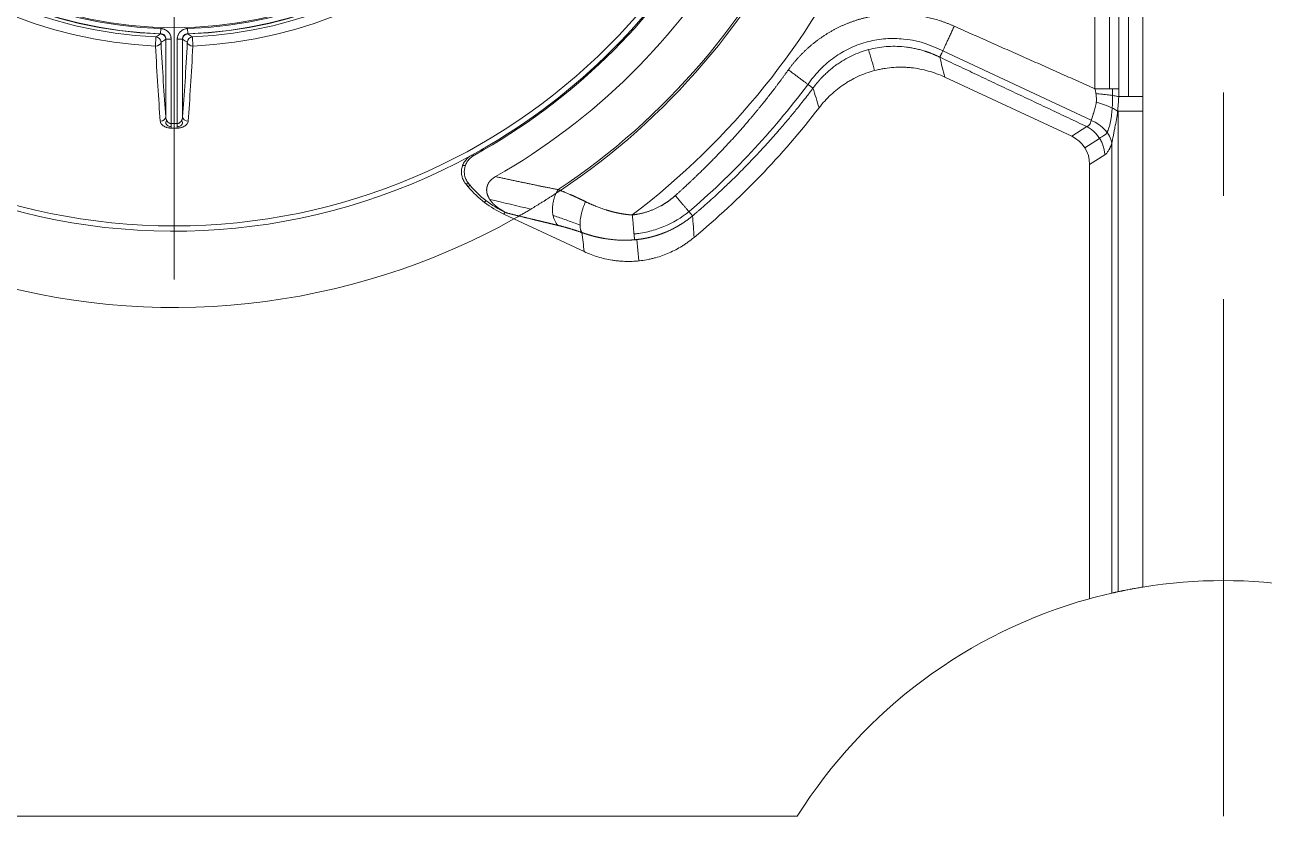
# Model space of a CAD drawing. Header units: millimetres. Extents: x 2234 to 3061, y 2092 to 2676.
# Drawn here: x 2524.7 to 2640.5, y 2203 to 2276.9 of the extents above; entities that cross this region are included whole.
import ezdxf

# ---------------------------------------------------------------- set-up
doc = ezdxf.new("R2010")
doc.units = ezdxf.units.MM
doc.linetypes.add('CENTER', pattern=[50.8, 31.75, -6.35, 6.35, -6.35])
for name, color, linetype, true_color in [('1', 7, 'Continuous', 0xffffff), ('20', 7, 'Continuous', 0xffffff), ('21', 7, 'Continuous', 0xffffff)]:
    doc.layers.add(name, color=color, linetype=linetype, true_color=true_color)

msp = doc.modelspace()

# ---------------------------------------------------------------- linework, layer by layer
at = {"layer": '1', "color": 1, "linetype": 'CENTER', "lineweight": 18, "ltscale": 1.52}
msp.add_line((2636.695, 2203.007), (2636.695, 2583.007), dxfattribs=at)
at = {"layer": '1', "color": 1, "linetype": 'CENTER', "lineweight": 18}
msp.add_line((2538.695, 2253.124), (2538.695, 2377.891), dxfattribs=at)
at = {"layer": '20', "color": 7, "linetype": 'Continuous', "lineweight": 18}
for p, q in [((2626.037, 2282.147), (2626.037, 2270.931)), ((2624.695, 2270.931), (2624.695, 2279.036)), ((2626.931, 2279.036), (2626.931, 2270.931)), ((2627.826, 2279.036), (2627.826, 2270.2)), ((2629.167, 2279.036), (2629.167, 2270.2)), ((2624.353, 2267.999), (2610.012, 2274.686)), ((2610.661, 2272.019), (2622.522, 2266.488)), ((2626.811, 2268.841), (2629.177, 2268.841)), ((2626.875, 2268.841), (2626.875, 2223.97)), ((2629.177, 2268.841), (2629.177, 2224.402)), ((2622.522, 2266.488), (2623.937, 2267.389)), ((2623.744, 2265.42), (2625.123, 2266.299)), ((2626.279, 2223.838), (2626.279, 2265.864)), ((2625.61, 2264.763), (2624.195, 2263.861)), ((2624.195, 2223.314), (2624.195, 2263.861)), ((2570.43, 2258.781), (2576.998, 2255.718)), ((2582.087, 2254.855), (2581.899, 2256.847)), ((2596.896, 2203.007), (2466.695, 2203.007))]:
    msp.add_line(p, q, dxfattribs=at)
for centre, radius, start, end in [((2538.695, 2315.507), 65, 303.70412, 6.26987), ((2538.695, 2315.507), 70.765, 307.2047, 2.75265), ((2538.695, 2315.507), 65, 206.70874, 299.22418), ((2538.695, 2315.507), 73.856, 310.90424, 323.59426), ((2538.695, 2315.507), 76, 309.71003, 322.41832), ((2636.695, 2178.007), 47, 80.79492, 99.20508), ((2636.695, 2178.007), 47, 105.42385, 147.86507)]:
    msp.add_arc(centre, radius, start, end, dxfattribs=at)
for centre, major_axis, ratio, start_param, end_param in [((2624.445, 2268.841), (-2.91, 0.729), 0.2975873, 3.8413377, 4.6594591), ((2623.381, 2265.864), (-2.836, 0.978), 0.7724023, 3.561311, 4.6370757), ((2621.089, 2263.729), (-2.655, -1.691), 0.9530571, 2.5959219, 3.6872634), ((2538.695, 2315.508), (-31.966, 56.598), 0.999992, 3.1375228, 3.1458895), ((2636.695, 2178.007), (47, 0), 1, 1.7942754, 1.8399933)]:
    msp.add_ellipse(centre, major_axis=major_axis, ratio=ratio, start_param=start_param, end_param=end_param, dxfattribs=at)
for points, degree, knots in [([(2596.061, 2272.695), (2596.662, 2273.532), (2597.402, 2274.269), (2598.181, 2275.045), (2599.076, 2275.671), (2599.977, 2276.302), (2600.971, 2276.764), (2601.97, 2277.228), (2603.034, 2277.508), (2604.1, 2277.789), (2606.302, 2277.968), (2607.407, 2277.865), (2609.53, 2277.666), (2611.552, 2276.768)], 2, [0, 0, 0, 0.125, 0.125, 0.25, 0.25, 0.375, 0.375, 0.5, 0.5, 0.625, 0.75, 0.75, 1, 1, 1]), ([(2598.137, 2271.673), (2598.469, 2272.123), (2598.832, 2272.538), (2599.624, 2273.304), (2600.052, 2273.654), (2600.974, 2274.283), (2601.456, 2274.553), (2602.458, 2275.006), (2602.981, 2275.19), (2604.062, 2275.465), (2604.607, 2275.553), (2605.431, 2275.615), (2605.706, 2275.623), (2606.259, 2275.616), (2606.538, 2275.6), (2607.93, 2275.461), (2608.995, 2275.163), (2610.012, 2274.686)], 3, [0, 0, 0, 0, 0.1248127, 0.1248127, 0.2496254, 0.2496254, 0.3744381, 0.3744381, 0.4992508, 0.4992508, 0.6240635, 0.6240635, 0.6864699, 0.6864699, 0.7488763, 0.7488763, 1, 1, 1, 1]), ([(2610.202, 2273.873), (2610.172, 2273.888), (2610.114, 2273.916), (2610.025, 2273.959), (2609.936, 2274), (2609.847, 2274.041), (2609.756, 2274.08), (2609.666, 2274.119), (2609.574, 2274.158), (2609.482, 2274.195), (2609.389, 2274.232), (2609.296, 2274.267), (2609.202, 2274.302), (2609.107, 2274.336), (2609.012, 2274.369), (2608.917, 2274.401), (2608.82, 2274.433), (2608.62, 2274.496), (2608.315, 2274.583), (2607.903, 2274.681), (2607.491, 2274.76), (2606.937, 2274.841), (2606.237, 2274.897), (2605.396, 2274.888), (2604.564, 2274.803), (2603.748, 2274.644), (2602.949, 2274.411), (2602.171, 2274.106), (2601.418, 2273.728), (2600.822, 2273.357), (2600.366, 2273.029), (2600.036, 2272.77), (2599.715, 2272.493), (2599.498, 2272.289), (2599.377, 2272.168), (2599.346, 2272.138), (2599.316, 2272.107), (2599.285, 2272.076), (2599.255, 2272.045), (2599.224, 2272.014), (2599.194, 2271.982), (2599.164, 2271.95), (2599.133, 2271.918), (2599.103, 2271.885), (2599.073, 2271.852), (2599.042, 2271.819), (2599.012, 2271.786), (2598.982, 2271.752), (2598.952, 2271.718), (2598.921, 2271.684), (2598.891, 2271.65), (2598.861, 2271.615), (2598.831, 2271.58), (2598.801, 2271.545), (2598.771, 2271.509), (2598.741, 2271.473), (2598.711, 2271.437), (2598.681, 2271.4), (2598.651, 2271.364), (2598.622, 2271.327), (2598.592, 2271.289), (2598.562, 2271.252), (2598.533, 2271.214), (2598.503, 2271.176), (2598.474, 2271.137), (2598.445, 2271.099), (2598.415, 2271.06), (2598.386, 2271.02), (2598.367, 2270.994), (2598.357, 2270.981)], 3, [0, 0, 0, 0, 0.0073813, 0.01478, 0.0221962, 0.02963, 0.0370814, 0.0445507, 0.0520379, 0.059543, 0.0670663, 0.0746078, 0.0821676, 0.0897458, 0.0973426, 0.1049579, 0.112592, 0.1202448, 0.1524548, 0.1843583, 0.2159629, 0.2472763, 0.3110857, 0.3743607, 0.4371773, 0.499613, 0.5619438, 0.6247156, 0.6880044, 0.7518841, 0.7831532, 0.814725, 0.8466069, 0.8788061, 0.8820317, 0.8852711, 0.8885245, 0.8917918, 0.8950729, 0.898368, 0.901677, 0.9049999, 0.9083368, 0.9116875, 0.9150523, 0.9184309, 0.9218235, 0.9252301, 0.9286506, 0.9320851, 0.9355336, 0.9389961, 0.9424725, 0.9459629, 0.9494673, 0.9529857, 0.9565181, 0.9600645, 0.9636249, 0.9671993, 0.9707877, 0.9743901, 0.9780066, 0.9816371, 0.9852816, 0.9889401, 0.9926127, 0.9962993, 1, 1, 1, 1]), ([(2585.495, 2260.948), (2586.284, 2261.657), (2586.906, 2262.242), (2587.631, 2262.923), (2589.75, 2265.029), (2592.412, 2267.985), (2593.658, 2269.533), (2594.888, 2271.062), (2596.061, 2272.695)], 2, [0, 0, 0, 0.125, 0.125, 0.25, 0.5, 0.75, 0.75, 1, 1, 1]), ([(2598.924, 2269.155), (2599.092, 2269.373), (2599.442, 2269.792), (2600.014, 2270.371), (2600.426, 2270.725), (2600.853, 2271.061), (2601.074, 2271.221), (2601.361, 2271.41), (2601.419, 2271.447), (2601.535, 2271.52), (2601.71, 2271.628), (2601.887, 2271.729), (2602.246, 2271.924), (2602.733, 2272.162), (2603.239, 2272.357), (2603.754, 2272.531), (2604.016, 2272.608), (2604.35, 2272.689), (2604.416, 2272.705), (2604.55, 2272.734), (2604.751, 2272.776), (2604.953, 2272.812), (2605.356, 2272.874), (2605.895, 2272.933), (2606.438, 2272.946), (2606.846, 2272.939), (2606.982, 2272.933), (2607.186, 2272.921), (2607.255, 2272.916), (2607.391, 2272.904), (2607.46, 2272.898), (2607.801, 2272.862), (2608.071, 2272.822), (2608.606, 2272.72), (2609.134, 2272.596), (2609.908, 2272.345), (2610.412, 2272.135), (2610.661, 2272.019)], 3, [0, 0, 0, 0, 0.0625, 0.125, 0.1875, 0.1875, 0.25, 0.25, 0.265625, 0.265625, 0.28125, 0.3125, 0.3125, 0.375, 0.4375, 0.4375, 0.5, 0.5, 0.515625, 0.515625, 0.53125, 0.5625, 0.5625, 0.625, 0.6875, 0.6875, 0.71875, 0.71875, 0.734375, 0.734375, 0.75, 0.75, 0.8125, 0.8125, 0.875, 0.9375, 1, 1, 1, 1]), ([(2598.357, 2270.981), (2598.334, 2270.951), (2598.249, 2270.837), (2598.058, 2270.587), (2597.745, 2270.178), (2597.304, 2269.614), (2596.731, 2268.897), (2596.021, 2268.034), (2595.167, 2267.029), (2594.161, 2265.89), (2593.238, 2264.889), (2592.465, 2264.079), (2591.908, 2263.509), (2591.378, 2262.977), (2590.875, 2262.482), (2590.4, 2262.024), (2589.955, 2261.602), (2589.54, 2261.214), (2589.156, 2260.86), (2588.803, 2260.54), (2588.482, 2260.252), (2588.195, 2259.996), (2587.94, 2259.772), (2587.718, 2259.58), (2587.531, 2259.418), (2587.378, 2259.286), (2587.259, 2259.184), (2587.175, 2259.113), (2587.13, 2259.075), (2587.114, 2259.061)], 3, [0, 0, 0, 0, 0.0069007, 0.0260414, 0.0574215, 0.1010397, 0.1568941, 0.2249827, 0.3053026, 0.3978506, 0.5026231, 0.5539512, 0.6024898, 0.6482393, 0.6912001, 0.7313725, 0.768757, 0.8033537, 0.8351631, 0.8641854, 0.8904208, 0.9138697, 0.934532, 0.9524082, 0.9674983, 0.9798024, 0.9893207, 0.9960532, 1, 1, 1, 1]), ([(2624.695, 2270.931), (2624.905, 2270.931), (2625.116, 2270.931), (2625.527, 2270.931), (2625.728, 2270.931), (2626.112, 2270.931), (2626.295, 2270.931), (2626.634, 2270.931), (2626.791, 2270.931), (2626.931, 2270.931)], 3, [0, 0, 0, 0, 0.25, 0.25, 0.5, 0.5, 0.75, 0.75, 1, 1, 1, 1]), ([(2624.789, 2270.48), (2624.778, 2270.556), (2624.765, 2270.632), (2624.741, 2270.744), (2624.728, 2270.801), (2624.714, 2270.857), (2624.705, 2270.894), (2624.7, 2270.913), (2624.695, 2270.931)], 3, [0, 0, 0, 0, 0.5, 0.5, 0.75, 0.875, 0.875, 1, 1, 1, 1]), ([(2624.789, 2270.48), (2624.991, 2270.462), (2625.192, 2270.442), (2625.584, 2270.399), (2625.775, 2270.376), (2626.139, 2270.328), (2626.313, 2270.303), (2626.634, 2270.252), (2626.783, 2270.226), (2626.916, 2270.2)], 3, [0, 0, 0, 0, 0.25, 0.25, 0.5, 0.5, 0.75, 0.75, 1, 1, 1, 1]), ([(2624.815, 2269.667), (2624.823, 2269.734), (2624.827, 2269.801), (2624.83, 2269.935), (2624.83, 2270.003), (2624.825, 2270.138), (2624.82, 2270.206), (2624.807, 2270.343), (2624.799, 2270.411), (2624.789, 2270.48)], 3, [0, 0, 0, 0, 0.25, 0.25, 0.5, 0.5, 0.75, 0.75, 1, 1, 1, 1]), ([(2626.339, 2270.298), (2626.339, 2270.229), (2626.339, 2270.16), (2626.337, 2269.851), (2626.33, 2269.613), (2626.313, 2269.293), (2626.308, 2269.21), (2626.302, 2269.127)], 3, [0, 0, 0, 0, 0.1748985, 0.1748985, 0.7836295, 0.7836295, 1, 1, 1, 1]), ([(2626.339, 2270.931), (2626.339, 2270.784), (2626.339, 2270.637), (2626.339, 2270.427), (2626.339, 2270.362), (2626.339, 2270.298)], 3, [0, 0, 0, 0, 0.6963559, 0.6963559, 1, 1, 1, 1]), ([(2626.916, 2270.2), (2626.911, 2270.086), (2626.905, 2269.972), (2626.891, 2269.744), (2626.883, 2269.631), (2626.866, 2269.405), (2626.856, 2269.292), (2626.835, 2269.066), (2626.823, 2268.953), (2626.811, 2268.841)], 3, [0, 0, 0, 0, 0.25, 0.25, 0.5, 0.5, 0.75, 0.75, 1, 1, 1, 1]), ([(2626.916, 2270.2), (2627.056, 2270.2), (2627.213, 2270.2), (2627.554, 2270.2), (2627.738, 2270.2), (2628.125, 2270.2), (2628.328, 2270.2), (2628.743, 2270.2), (2628.955, 2270.2), (2629.167, 2270.2)], 3, [0, 0, 0, 0, 0.25, 0.25, 0.5, 0.5, 0.75, 0.75, 1, 1, 1, 1]), ([(2629.167, 2270.2), (2629.167, 2270.087), (2629.168, 2269.86), (2629.17, 2269.634), (2629.173, 2269.407), (2629.174, 2269.294), (2629.176, 2269.067), (2629.177, 2268.954), (2629.177, 2268.841)], 3, [0, 0, 0, 0, 0.25, 0.5, 0.5, 0.75, 0.75, 1, 1, 1, 1]), ([(2624.348, 2267.975), (2624.375, 2268.087), (2624.413, 2268.205), (2624.477, 2268.393), (2624.511, 2268.49), (2624.547, 2268.592), (2624.571, 2268.661), (2624.583, 2268.696), (2624.642, 2268.872), (2624.688, 2269.02), (2624.766, 2269.331), (2624.797, 2269.494), (2624.815, 2269.667)], 3, [0, 0, 0, 0, 0.25, 0.25, 0.375, 0.4375, 0.4375, 0.5, 0.5, 0.75, 0.75, 1, 1, 1, 1]), ([(2623.937, 2267.389), (2623.942, 2267.391), (2623.948, 2267.393), (2623.96, 2267.397), (2623.965, 2267.399), (2623.983, 2267.406), (2623.994, 2267.411), (2624.027, 2267.429), (2624.048, 2267.442), (2624.109, 2267.49), (2624.147, 2267.53), (2624.199, 2267.603), (2624.224, 2267.643), (2624.247, 2267.689), (2624.262, 2267.72), (2624.269, 2267.736), (2624.304, 2267.819), (2624.327, 2267.893), (2624.348, 2267.975)], 3, [0, 0, 0, 0, 0.03125, 0.03125, 0.0625, 0.0625, 0.125, 0.125, 0.25, 0.25, 0.5, 0.5, 0.625, 0.6875, 0.6875, 0.75, 0.75, 1, 1, 1, 1]), ([(2625.125, 2266.3), (2625.259, 2266.385), (2625.393, 2266.471), (2625.561, 2266.578), (2625.595, 2266.597), (2625.696, 2266.674), (2625.761, 2266.755), (2625.854, 2266.924), (2625.885, 2266.989), (2625.944, 2267.132), (2625.972, 2267.21), (2626.053, 2267.462), (2626.102, 2267.658), (2626.186, 2268.087), (2626.221, 2268.317), (2626.258, 2268.636), (2626.266, 2268.71), (2626.274, 2268.785)], 3, [0, 0, 0, 0, 0.2928463, 0.2928463, 0.3665423, 0.3665423, 0.5139342, 0.5139342, 0.5876302, 0.5876302, 0.6613261, 0.6613261, 0.808718, 0.808718, 0.95611, 0.95611, 1, 1, 1, 1]), ([(2626.811, 2268.841), (2626.778, 2268.576), (2626.739, 2268.315), (2626.653, 2267.8), (2626.606, 2267.547), (2626.546, 2267.234), (2626.533, 2267.172), (2626.509, 2267.048), (2626.497, 2266.986), (2626.46, 2266.801), (2626.435, 2266.68), (2626.387, 2266.441), (2626.364, 2266.323), (2626.319, 2266.091), (2626.298, 2265.977), (2626.279, 2265.864)], 3, [0, 0, 0, 0, 0.25, 0.25, 0.5, 0.5, 0.5625, 0.5625, 0.625, 0.625, 0.75, 0.75, 0.875, 0.875, 1, 1, 1, 1]), ([(2623.937, 2267.389), (2624.056, 2267.327), (2624.172, 2267.257), (2624.394, 2267.101), (2624.5, 2267.016), (2624.7, 2266.832), (2624.794, 2266.733), (2624.969, 2266.524), (2625.05, 2266.414), (2625.197, 2266.184), (2625.263, 2266.064), (2625.378, 2265.817), (2625.428, 2265.69), (2625.51, 2265.431), (2625.542, 2265.298), (2625.589, 2265.032), (2625.604, 2264.897), (2625.61, 2264.763)], 3, [0, 0, 0, 0, 0.125, 0.125, 0.25, 0.25, 0.375, 0.375, 0.5, 0.5, 0.625, 0.625, 0.75, 0.75, 0.875, 0.875, 1, 1, 1, 1]), ([(2626.279, 2265.864), (2626.23, 2265.721), (2626.178, 2265.59), (2626.112, 2265.442), (2626.098, 2265.413), (2626.071, 2265.357), (2626.057, 2265.329), (2626.016, 2265.25), (2625.988, 2265.201), (2625.904, 2265.063), (2625.79, 2264.906), (2625.671, 2264.801), (2625.61, 2264.763)], 3, [0, 0, 0, 0, 0.25, 0.25, 0.3125, 0.3125, 0.375, 0.375, 0.5, 0.5, 0.75, 1, 1, 1, 1]), ([(2574.364, 2261.168), (2574.264, 2261.103), (2574.166, 2261.039), (2573.974, 2260.914), (2573.879, 2260.853), (2573.692, 2260.733), (2573.6, 2260.674), (2573.464, 2260.588), (2573.419, 2260.559), (2573.352, 2260.517), (2573.307, 2260.489), (2573.175, 2260.406), (2573.068, 2260.339), (2572.899, 2260.234), (2572.817, 2260.183), (2572.656, 2260.084), (2572.577, 2260.036), (2572.422, 2259.942), (2572.347, 2259.896), (2572.198, 2259.807), (2572.126, 2259.763), (2572.019, 2259.699), (2571.984, 2259.678), (2571.915, 2259.637), (2571.881, 2259.617), (2571.78, 2259.557), (2571.715, 2259.519), (2571.589, 2259.445), (2571.528, 2259.409), (2571.411, 2259.341), (2571.355, 2259.308), (2571.249, 2259.246), (2571.198, 2259.217), (2571.126, 2259.176), (2571.103, 2259.162), (2571.058, 2259.137), (2571.036, 2259.124), (2570.974, 2259.089), (2570.937, 2259.067), (2570.904, 2259.048)], 3, [0, 0, 0, 0, 0.0625, 0.0625, 0.125, 0.125, 0.1875, 0.1875, 0.21875, 0.21875, 0.234375, 0.25, 0.3125, 0.3125, 0.375, 0.375, 0.4375, 0.4375, 0.5, 0.5, 0.5625, 0.5625, 0.59375, 0.59375, 0.625, 0.625, 0.6875, 0.6875, 0.75, 0.75, 0.8125, 0.8125, 0.875, 0.875, 0.90625, 0.90625, 0.9375, 0.9375, 1, 1, 1, 1]), ([(2574.764, 2261.433), (2574.697, 2261.388), (2574.63, 2261.343), (2574.497, 2261.255), (2574.43, 2261.212), (2574.364, 2261.168)], 3, [0, 0, 0, 0, 0.5, 0.5, 1, 1, 1, 1]), ([(2574.764, 2261.433), (2574.786, 2261.424), (2574.833, 2261.406), (2574.905, 2261.378), (2574.982, 2261.348), (2575.063, 2261.315), (2575.188, 2261.265), (2575.344, 2261.2), (2575.518, 2261.127), (2575.658, 2261.066), (2575.755, 2261.024), (2575.819, 2260.996), (2575.863, 2260.976), (2575.907, 2260.956), (2575.951, 2260.937), (2575.995, 2260.917), (2576.039, 2260.897), (2576.083, 2260.877), (2576.127, 2260.857), (2576.171, 2260.837), (2576.214, 2260.817), (2576.258, 2260.797), (2576.301, 2260.777), (2576.345, 2260.757), (2576.388, 2260.736), (2576.432, 2260.716), (2576.475, 2260.696), (2576.518, 2260.675), (2576.561, 2260.655), (2576.604, 2260.634), (2576.647, 2260.614), (2576.69, 2260.593), (2576.733, 2260.573), (2576.775, 2260.552), (2576.818, 2260.531), (2576.861, 2260.511), (2576.903, 2260.49), (2576.945, 2260.469), (2576.988, 2260.449), (2577.03, 2260.428), (2577.072, 2260.407), (2577.1, 2260.393), (2577.114, 2260.386)], 3, [0, 0, 0, 0, 0.0310189, 0.063969, 0.0988516, 0.1356679, 0.1744193, 0.2662182, 0.3424061, 0.4029609, 0.4478646, 0.4666912, 0.4854503, 0.5041419, 0.5227659, 0.5413223, 0.5598111, 0.5782322, 0.5965857, 0.6148716, 0.6330897, 0.6512402, 0.6693229, 0.6873378, 0.7052851, 0.7231645, 0.7409761, 0.7587199, 0.7763959, 0.7940039, 0.8115441, 0.8290164, 0.8464208, 0.8637572, 0.8810257, 0.8982262, 0.9153586, 0.9324231, 0.9494194, 0.9663477, 0.9832079, 1, 1, 1, 1]), ([(2581.484, 2259.144), (2582.043, 2259.207), (2583.128, 2259.505), (2584.147, 2259.965), (2584.615, 2260.272), (2585.08, 2260.576), (2585.495, 2260.948)], 2, [0, 0, 0, 0.25, 0.5, 0.75, 0.75, 1, 1, 1]), ([(2577.114, 2260.386), (2577.136, 2260.375), (2577.18, 2260.354), (2577.247, 2260.321), (2577.315, 2260.289), (2577.384, 2260.257), (2577.454, 2260.224), (2577.525, 2260.192), (2577.597, 2260.16), (2577.67, 2260.128), (2577.743, 2260.096), (2577.818, 2260.065), (2577.893, 2260.033), (2577.97, 2260.001), (2578.102, 2259.948), (2578.292, 2259.873), (2578.541, 2259.781), (2578.794, 2259.694), (2578.98, 2259.634), (2579.094, 2259.598), (2579.137, 2259.585), (2579.18, 2259.572), (2579.222, 2259.559), (2579.265, 2259.547), (2579.307, 2259.534), (2579.35, 2259.522), (2579.393, 2259.51), (2579.435, 2259.498), (2579.478, 2259.486), (2579.52, 2259.475), (2579.563, 2259.464), (2579.605, 2259.452), (2579.647, 2259.441), (2579.69, 2259.431), (2579.732, 2259.42), (2579.775, 2259.409), (2579.817, 2259.399), (2579.859, 2259.389), (2579.902, 2259.379), (2579.944, 2259.369), (2579.986, 2259.36), (2580.028, 2259.351), (2580.07, 2259.341), (2580.113, 2259.332), (2580.155, 2259.324), (2580.197, 2259.315), (2580.239, 2259.307), (2580.281, 2259.298), (2580.323, 2259.29), (2580.365, 2259.283), (2580.407, 2259.275), (2580.449, 2259.267), (2580.491, 2259.26), (2580.532, 2259.253), (2580.574, 2259.246), (2580.616, 2259.239), (2580.658, 2259.233), (2580.7, 2259.227), (2580.741, 2259.221), (2580.783, 2259.215), (2580.824, 2259.209), (2580.866, 2259.203), (2580.907, 2259.198), (2580.949, 2259.193), (2580.99, 2259.188), (2581.032, 2259.183), (2581.073, 2259.179), (2581.114, 2259.174), (2581.156, 2259.17), (2581.197, 2259.166), (2581.238, 2259.162), (2581.279, 2259.159), (2581.32, 2259.156), (2581.361, 2259.152), (2581.402, 2259.149), (2581.443, 2259.147), (2581.471, 2259.145), (2581.484, 2259.144)], 3, [0, 0, 0, 0, 0.0171622, 0.034442, 0.0518402, 0.0693579, 0.0869961, 0.1047559, 0.1226383, 0.1406441, 0.1587744, 0.1770302, 0.1954125, 0.2139221, 0.23256, 0.2910087, 0.3495702, 0.408275, 0.4671533, 0.4768489, 0.4865241, 0.4961791, 0.5058139, 0.5154287, 0.5250237, 0.5345989, 0.5441545, 0.5536906, 0.5632074, 0.5727049, 0.5821834, 0.5916429, 0.6010836, 0.6105056, 0.619909, 0.6292941, 0.6386608, 0.6480094, 0.6573401, 0.6666528, 0.6759479, 0.6852253, 0.6944853, 0.7037281, 0.7129536, 0.7221622, 0.7313538, 0.7405288, 0.7496872, 0.7588291, 0.7679548, 0.7770643, 0.7861578, 0.7952355, 0.8042974, 0.8133439, 0.8223749, 0.8313907, 0.8403914, 0.8493772, 0.8583481, 0.8673045, 0.8762463, 0.8851739, 0.8940872, 0.9029866, 0.9118721, 0.9207439, 0.9296022, 0.9384471, 0.9472787, 0.9560973, 0.964903, 0.973696, 0.9824763, 0.9912443, 1, 1, 1, 1]), ([(2587.056, 2259.686), (2586.353, 2259.079), (2585.583, 2258.582), (2584.322, 2258.004), (2583.882, 2257.84), (2582.996, 2257.58), (2582.546, 2257.483), (2581.942, 2257.398), (2581.794, 2257.381), (2581.645, 2257.367)], 3, [0, 0, 0, 0, 0.4614099, 0.4614099, 0.6933832, 0.6933832, 0.9253565, 0.9253565, 1, 1, 1, 1]), ([(2574.563, 2258.164), (2574.064, 2258.284), (2573.545, 2258.409), (2573.086, 2258.521), (2573.018, 2258.537), (2572.66, 2258.623), (2572.387, 2258.689), (2571.643, 2258.868), (2570.904, 2259.048)], 2, [0, 0, 0, 0.3196256, 0.3196256, 0.4794384, 0.4794384, 0.6392512, 0.6392512, 1, 1, 1]), ([(2576.599, 2258.191), (2576.547, 2258.211), (2576.496, 2258.231), (2576.059, 2258.403), (2575.673, 2258.548), (2574.913, 2258.82), (2574.54, 2258.947), (2574.143, 2259.076), (2574.113, 2259.086), (2574.083, 2259.095)], 3, [0, 0, 0, 0, 0.0598341, 0.0598341, 0.5113251, 0.5113251, 0.9628162, 0.9628162, 1, 1, 1, 1]), ([(2587.114, 2259.061), (2587.088, 2259.04), (2587.038, 2258.998), (2586.961, 2258.936), (2586.884, 2258.875), (2586.807, 2258.815), (2586.729, 2258.756), (2586.65, 2258.698), (2586.571, 2258.641), (2586.492, 2258.584), (2586.413, 2258.528), (2586.333, 2258.474), (2586.252, 2258.42), (2586.171, 2258.367), (2586.09, 2258.315), (2586.008, 2258.264), (2585.927, 2258.213), (2585.844, 2258.164), (2585.762, 2258.115), (2585.679, 2258.068), (2585.596, 2258.021), (2585.512, 2257.975), (2585.428, 2257.93), (2585.344, 2257.886), (2585.26, 2257.843), (2585.175, 2257.801), (2585.09, 2257.759), (2585.005, 2257.719), (2584.92, 2257.679), (2584.834, 2257.64), (2584.749, 2257.602), (2584.663, 2257.566), (2584.589, 2257.535), (2584.528, 2257.51), (2584.48, 2257.49), (2584.432, 2257.471), (2584.384, 2257.452), (2584.335, 2257.434), (2584.287, 2257.415), (2584.239, 2257.397), (2584.19, 2257.379), (2584.141, 2257.362), (2584.093, 2257.345), (2584.044, 2257.328), (2583.995, 2257.311), (2583.946, 2257.294), (2583.897, 2257.278), (2583.848, 2257.262), (2583.799, 2257.246), (2583.75, 2257.231), (2583.7, 2257.216), (2583.651, 2257.201), (2583.602, 2257.186), (2583.552, 2257.172), (2583.503, 2257.158), (2583.453, 2257.144), (2583.403, 2257.13), (2583.354, 2257.117), (2583.304, 2257.104), (2583.254, 2257.091), (2583.205, 2257.079), (2583.155, 2257.066), (2583.105, 2257.054), (2583.055, 2257.043), (2583.005, 2257.031), (2582.955, 2257.02), (2582.905, 2257.009), (2582.855, 2256.998), (2582.804, 2256.988), (2582.754, 2256.978), (2582.704, 2256.968), (2582.654, 2256.958), (2582.603, 2256.949), (2582.553, 2256.94), (2582.503, 2256.931), (2582.452, 2256.923), (2582.402, 2256.915), (2582.352, 2256.907), (2582.301, 2256.899), (2582.251, 2256.891), (2582.2, 2256.884), (2582.15, 2256.877), (2582.099, 2256.871), (2582.048, 2256.864), (2581.998, 2256.858), (2581.947, 2256.852), (2581.897, 2256.847), (2581.846, 2256.841), (2581.795, 2256.836), (2581.745, 2256.832), (2581.711, 2256.829), (2581.694, 2256.827)], 3, [0, 0, 0, 0, 0.0165726, 0.0331147, 0.0496263, 0.0661074, 0.0825583, 0.098979, 0.1153695, 0.1317299, 0.1480604, 0.164361, 0.1806319, 0.196873, 0.2130845, 0.2292665, 0.245419, 0.2615422, 0.2776362, 0.2937009, 0.3097366, 0.3257433, 0.3417211, 0.3576701, 0.3735903, 0.389482, 0.4053451, 0.4211797, 0.436986, 0.452764, 0.4685139, 0.4842357, 0.4999295, 0.5086446, 0.5173562, 0.5260642, 0.5347687, 0.5434697, 0.5521671, 0.5608611, 0.5695516, 0.5782386, 0.5869222, 0.5956023, 0.6042791, 0.6129524, 0.6216224, 0.630289, 0.6389522, 0.6476121, 0.6562687, 0.664922, 0.6735721, 0.6822188, 0.6908623, 0.6995026, 0.7081396, 0.7167735, 0.7254041, 0.7340316, 0.7426559, 0.7512771, 0.7598952, 0.7685101, 0.777122, 0.7857308, 0.7943366, 0.8029393, 0.811539, 0.8201356, 0.8287293, 0.83732, 0.8459078, 0.8544926, 0.8630745, 0.8716534, 0.8802295, 0.8888027, 0.897373, 0.9059405, 0.9145052, 0.9230671, 0.9316261, 0.9401824, 0.9487359, 0.9572867, 0.9658348, 0.9743801, 0.9829227, 0.9914627, 1, 1, 1, 1]), ([(2576.76, 2257.509), (2576.186, 2257.711), (2575.623, 2257.878), (2575.071, 2258.043), (2574.563, 2258.164)], 2, [0, 0, 0, 0.5, 0.5, 1, 1, 1]), ([(2581.694, 2256.827), (2581.661, 2256.824), (2581.595, 2256.819), (2581.497, 2256.812), (2581.401, 2256.806), (2581.307, 2256.801), (2581.215, 2256.796), (2581.126, 2256.793), (2581.039, 2256.79), (2580.954, 2256.789), (2580.871, 2256.787), (2580.79, 2256.787), (2580.712, 2256.787), (2580.636, 2256.788), (2580.562, 2256.789), (2580.49, 2256.79), (2580.421, 2256.792), (2580.353, 2256.794), (2580.188, 2256.801), (2579.929, 2256.816), (2579.578, 2256.848), (2579.24, 2256.889), (2579.001, 2256.925), (2578.856, 2256.949), (2578.802, 2256.959), (2578.747, 2256.968), (2578.693, 2256.978), (2578.639, 2256.988), (2578.586, 2256.999), (2578.533, 2257.009), (2578.48, 2257.02), (2578.428, 2257.03), (2578.376, 2257.041), (2578.325, 2257.053), (2578.273, 2257.064), (2578.223, 2257.075), (2578.172, 2257.087), (2578.122, 2257.099), (2578.073, 2257.111), (2578.024, 2257.123), (2577.975, 2257.135), (2577.926, 2257.147), (2577.878, 2257.159), (2577.831, 2257.172), (2577.783, 2257.185), (2577.736, 2257.197), (2577.69, 2257.21), (2577.644, 2257.223), (2577.598, 2257.236), (2577.552, 2257.249), (2577.507, 2257.262), (2577.463, 2257.276), (2577.418, 2257.289), (2577.374, 2257.302), (2577.331, 2257.316), (2577.288, 2257.329), (2577.245, 2257.343), (2577.203, 2257.357), (2577.16, 2257.37), (2577.119, 2257.384), (2577.078, 2257.398), (2577.037, 2257.412), (2576.996, 2257.426), (2576.956, 2257.439), (2576.916, 2257.453), (2576.877, 2257.467), (2576.838, 2257.481), (2576.799, 2257.495), (2576.773, 2257.504), (2576.76, 2257.509)], 3, [0, 0, 0, 0, 0.0197909, 0.0391463, 0.058066, 0.0765502, 0.0945987, 0.1122115, 0.1293888, 0.1461304, 0.1624363, 0.1783066, 0.1937412, 0.2087402, 0.2233035, 0.2374312, 0.2511232, 0.2643797, 0.2772005, 0.3487897, 0.4182499, 0.4855861, 0.5508039, 0.5619275, 0.5729899, 0.5839912, 0.5949315, 0.6058107, 0.616629, 0.6273864, 0.6380829, 0.6487186, 0.6592935, 0.6698076, 0.6802611, 0.690654, 0.7009862, 0.711258, 0.7214692, 0.73162, 0.7417105, 0.7517406, 0.7617105, 0.7716202, 0.7814697, 0.7912592, 0.8009887, 0.8106582, 0.8202678, 0.8298176, 0.8393077, 0.8487381, 0.8581089, 0.8674201, 0.8766719, 0.8858644, 0.8949975, 0.9040714, 0.9130861, 0.9220418, 0.9309385, 0.9397763, 0.9485554, 0.9572757, 0.9659374, 0.9745406, 0.9830854, 0.9915718, 1, 1, 1, 1]), ([(2576.998, 2255.718), (2577.206, 2255.621), (2577.626, 2255.443), (2578.269, 2255.221), (2578.924, 2255.045), (2579.369, 2254.958), (2579.706, 2254.904), (2579.876, 2254.88), (2580.046, 2254.861), (2580.16, 2254.849), (2580.217, 2254.844), (2580.502, 2254.819), (2580.957, 2254.796), (2581.636, 2254.81), (2582.312, 2254.873), (2582.76, 2254.946), (2583.095, 2255.014), (2583.206, 2255.039), (2583.374, 2255.079), (2583.429, 2255.092), (2583.54, 2255.121), (2583.816, 2255.195), (2584.304, 2255.35), (2584.935, 2255.6), (2585.547, 2255.894), (2585.942, 2256.119), (2586.185, 2256.27), (2586.234, 2256.3), (2586.33, 2256.362), (2586.378, 2256.393), (2586.521, 2256.489), (2586.615, 2256.554), (2586.894, 2256.755), (2587.075, 2256.895), (2587.252, 2257.041)], 3, [0, 0, 0, 0, 0.0625, 0.125, 0.1875, 0.25, 0.25, 0.28125, 0.296875, 0.296875, 0.3125, 0.3125, 0.375, 0.4375, 0.5, 0.5625, 0.5625, 0.59375, 0.59375, 0.609375, 0.609375, 0.625, 0.6875, 0.75, 0.8125, 0.875, 0.875, 0.890625, 0.890625, 0.90625, 0.90625, 0.9375, 0.9375, 1, 1, 1, 1]), ([(2629.177, 2224.402), (2629.012, 2224.375), (2628.85, 2224.348), (2628.53, 2224.293), (2628.372, 2224.265), (2628.178, 2224.229), (2628.139, 2224.222), (2628.063, 2224.208), (2628.025, 2224.201), (2627.913, 2224.179), (2627.839, 2224.165), (2627.625, 2224.124), (2627.488, 2224.097), (2627.341, 2224.067), (2627.325, 2224.064), (2627.293, 2224.057), (2627.277, 2224.054), (2627.229, 2224.044), (2627.136, 2224.025), (2627.049, 2224.007), (2626.881, 2223.971), (2626.779, 2223.949), (2626.664, 2223.924), (2626.642, 2223.919), (2626.599, 2223.91), (2626.578, 2223.905), (2626.517, 2223.892), (2626.48, 2223.884), (2626.378, 2223.861), (2626.322, 2223.848), (2626.279, 2223.838)], 3, [0, 0, 0, 0, 0.125, 0.125, 0.25, 0.25, 0.28125, 0.28125, 0.3125, 0.3125, 0.375, 0.375, 0.5, 0.5, 0.515625, 0.515625, 0.53125, 0.53125, 0.5625, 0.625, 0.625, 0.75, 0.75, 0.78125, 0.78125, 0.8125, 0.8125, 0.875, 0.875, 1, 1, 1, 1])]:
    msp.add_open_spline(points, degree=degree, knots=knots, dxfattribs=at)
for points, weights in [([(2610.202, 2273.873), (2610.479, 2274.469), (2611.552, 2276.768)], [1, 0.793353340294, 1]), ([(2598.357, 2270.981), (2597.885, 2271.333), (2596.061, 2272.695)], [1, 0.793353340291, 1]), ([(2574.563, 2258.164), (2573.418, 2259.193), (2574.364, 2261.168)], [1, 0.674649557604, 0.924732455411]), ([(2587.114, 2259.061), (2586.781, 2259.449), (2585.495, 2260.948)], [1, 0.793353340292, 1]), ([(2576.76, 2257.509), (2576.191, 2258.376), (2577.114, 2260.386)], [1, 0.712315301237, 1]), ([(2581.694, 2256.827), (2581.645, 2257.367), (2581.484, 2259.144)], [1, 0.807280527956, 1])]:
    msp.add_rational_spline(points, weights, degree=2, dxfattribs=at)
for points, degree in [([(2611.552, 2276.768), (2624.695, 2270.931)], 1), ([(2604.11, 2272.629), (2603.926, 2273.278), (2603.738, 2273.928), (2603.547, 2274.58)], 3), ([(2623.937, 2267.389), (2610.202, 2273.873)], 1), ([(2610.202, 2273.873), (2610.357, 2273.254), (2610.511, 2272.636), (2610.661, 2272.019)], 3), ([(2598.924, 2269.155), (2598.738, 2269.764), (2598.549, 2270.372), (2598.357, 2270.981)], 3), ([(2626.931, 2270.931), (2626.931, 2270.687), (2626.926, 2270.443), (2626.916, 2270.2)], 3), ([(2626.304, 2269.126), (2626.294, 2269.011), (2626.284, 2268.897), (2626.274, 2268.785)], 3), ([(2587.114, 2259.061), (2587.162, 2258.386), (2587.208, 2257.712), (2587.252, 2257.041)], 3), ([(2576.998, 2255.718), (2576.921, 2256.314), (2576.842, 2256.911), (2576.76, 2257.509)], 3)]:
    msp.add_open_spline(points, degree=degree, dxfattribs=at)
at = {"layer": '21', "color": 7, "linetype": 'Continuous', "lineweight": 18}
for p, q in [((2537.422, 2276.049), (2537.439, 2276.551)), ((2539.952, 2276.551), (2539.968, 2276.049)), ((2536.95, 2274.915), (2536.987, 2275.772)), ((2538.411, 2275.548), (2537.909, 2275.548)), ((2537.909, 2268.321), (2537.909, 2275.548)), ((2538.411, 2275.548), (2538.411, 2267.678)), ((2539.482, 2275.548), (2538.98, 2275.548)), ((2538.98, 2267.678), (2538.98, 2275.548)), ((2539.482, 2275.548), (2539.482, 2268.321)), ((2540.404, 2275.772), (2540.441, 2274.915)), ((2538.411, 2267.678), (2538.408, 2267.255)), ((2538.982, 2267.255), (2538.98, 2267.678)), ((2565.935, 2262.041), (2566.165, 2261.768)), ((2566.201, 2262.059), (2566.298, 2261.942)), ((2566.165, 2261.768), (2566.298, 2261.942)), ((2567.817, 2260.488), (2567.684, 2260.314)), ((2569.616, 2259.397), (2569.482, 2259.223)), ((2569.482, 2259.223), (2570.43, 2258.781)), ((2569.764, 2259.328), (2569.616, 2259.397))]:
    msp.add_line(p, q, dxfattribs=at)
for radius in [57.383, 57.383, 38.88]:
    msp.add_circle((2538.695, 2315.507), radius, dxfattribs=at)
for radius, start, end in [(64.82, 303.58995, 6.38426), (65, 303.70412, 6.26987), (39.478, 181.84776, 268.15224), (39.461, 181.84776, 268.15224), (38.976, 181.84776, 268.15224), (38.976, 271.84776, 358.15224), (39.461, 271.84776, 358.15224), (39.478, 271.84776, 358.15224), (40.63, 182.4619, 267.5381), (39.772, 182.4619, 267.5381), (39.772, 272.4619, 357.5381), (40.63, 272.4619, 357.5381), (57.886, 200.75015, 298.68839), (65, 206.70874, 299.22418), (57.886, 298.68839, 329.44314), (57.998, 298.91937, 329.32262), (60.72, 299.62508, 329.67633), (48.253, 269.6591, 270.3409), (48.253, 269.6591, 270.3409), (47.83, 269.6591, 270.3409), (65, 303.28164, 303.65654)]:
    msp.add_arc((2538.695, 2315.507), radius, start, end, dxfattribs=at)
for centre, major_axis, ratio, start_param, end_param in [((2536.965, 2275.27), (0.502, 0.026), 0.7064125, 4.6449677, 6.2091761), ((2539.073, 2315.507), (0, -57.384), 0.052336, 5.4981764, 5.6906898), ((2536.965, 2275.27), (0.266, -0.426), 0.9980975, 1.0138081, 2.539893), ((2492.313, 2315.507), (70.361, 0), 0.7456586, 5.4091523, 5.4173675), ((2539.571, 2315.507), (0, 56.882), 0.052336, 2.3565838, 2.5490971), ((2585.078, 2315.508), (70.362, 0.001), 0.7456597, 4.0073955, 4.0156107), ((2537.819, 2315.507), (0, -56.882), 0.052336, 0.5924955, 0.7850089), ((2540.425, 2275.27), (0.266, 0.426), 0.9980975, 0.6016996, 2.1277845), ((2540.425, 2275.27), (0.502, -0.026), 0.7064125, 3.2156019, 4.7798103), ((2538.318, 2315.507), (0, 57.384), 0.052336, 3.7340882, 3.9266015), ((2537.407, 2268.321), (0.501, 0.039), 0.8284128, 4.6254031, 6.1896114), ((2539.983, 2268.321), (0.501, -0.039), 0.8284128, 3.2351665, 4.7993749), ((2574.702, 2345.697), (68.667, 57.562), 0.8513914, 3.9848133, 3.9879598), ((2573.843, 2345.044), (69.519, 58.439), 0.8514431, 3.9985457, 4.0016621), ((2573.996, 2268.541), (-6.313, -8.227), 0.9643397, 6.072567, 6.4938036), ((2574.13, 2268.715), (-6.313, -8.227), 0.9643397, 6.072567, 6.4938036), ((2538.695, 2315.508), (-31.966, 56.598), 0.999992, 3.1375228, 3.1458895)]:
    msp.add_ellipse(centre, major_axis=major_axis, ratio=ratio, start_param=start_param, end_param=end_param, dxfattribs=at)
for points, degree in [([(2536.987, 2275.772), (2537.132, 2275.864), (2537.277, 2275.956), (2537.422, 2276.049)], 3), ([(2539.968, 2276.049), (2540.113, 2275.956), (2540.258, 2275.864), (2540.404, 2275.772)], 3), ([(2566.483, 2264.727), (2566.569, 2264.732), (2566.656, 2264.736), (2566.742, 2264.741)], 3), ([(2572.002, 2259.689), (2570.733, 2259.984), (2569.456, 2260.286), (2568.171, 2260.597)], 3), ([(2570.904, 2259.048), (2570.333, 2259.187), (2569.764, 2259.328)], 2)]:
    msp.add_open_spline(points, degree=degree, dxfattribs=at)
for points, degree, knots in [([(2537.422, 2276.049), (2537.455, 2276.048), (2537.487, 2276.044), (2537.533, 2276.034), (2537.549, 2276.03), (2537.579, 2276.019), (2537.595, 2276.014), (2537.639, 2275.994), (2537.667, 2275.979), (2537.707, 2275.951), (2537.719, 2275.941), (2537.744, 2275.92), (2537.756, 2275.909), (2537.779, 2275.886), (2537.789, 2275.874), (2537.81, 2275.849), (2537.819, 2275.836), (2537.837, 2275.808), (2537.845, 2275.794), (2537.86, 2275.766), (2537.867, 2275.751), (2537.885, 2275.707), (2537.894, 2275.676), (2537.903, 2275.628), (2537.905, 2275.612), (2537.908, 2275.58), (2537.909, 2275.564), (2537.909, 2275.548)], 3, [0, 0, 0, 0, 0.125, 0.125, 0.1875, 0.1875, 0.25, 0.25, 0.375, 0.375, 0.4375, 0.4375, 0.5, 0.5, 0.5625, 0.5625, 0.625, 0.625, 0.6875, 0.6875, 0.75, 0.75, 0.875, 0.875, 0.9375, 0.9375, 1, 1, 1, 1]), ([(2537.423, 2276.066), (2537.561, 2276.068), (2537.698, 2276.011), (2537.885, 2275.817), (2537.938, 2275.683), (2537.934, 2275.548)], 3, [0, 0, 0, 0, 0.5052841, 0.5052841, 1, 1, 1, 1]), ([(2537.439, 2276.551), (2537.471, 2276.55), (2537.503, 2276.548), (2537.567, 2276.539), (2537.63, 2276.528), (2537.692, 2276.511), (2537.737, 2276.496), (2537.753, 2276.49), (2537.783, 2276.479), (2537.798, 2276.473), (2537.872, 2276.44), (2537.927, 2276.409), (2538.006, 2276.354), (2538.032, 2276.334), (2538.081, 2276.292), (2538.105, 2276.27), (2538.15, 2276.224), (2538.172, 2276.199), (2538.212, 2276.149), (2538.231, 2276.122), (2538.266, 2276.068), (2538.282, 2276.04), (2538.312, 2275.983), (2538.326, 2275.954), (2538.362, 2275.865), (2538.38, 2275.803), (2538.395, 2275.724), (2538.398, 2275.708), (2538.403, 2275.676), (2538.408, 2275.628), (2538.411, 2275.58), (2538.411, 2275.548)], 3, [0, 0, 0, 0, 0.0625, 0.0625, 0.125, 0.1875, 0.1875, 0.21875, 0.21875, 0.25, 0.25, 0.375, 0.375, 0.4375, 0.4375, 0.5, 0.5, 0.5625, 0.5625, 0.625, 0.625, 0.6875, 0.6875, 0.75, 0.75, 0.875, 0.875, 0.90625, 0.90625, 0.9375, 1, 1, 1, 1]), ([(2538.98, 2275.548), (2538.98, 2275.58), (2538.981, 2275.613), (2538.988, 2275.677), (2538.997, 2275.74), (2539.012, 2275.802), (2539.026, 2275.848), (2539.031, 2275.864), (2539.041, 2275.894), (2539.047, 2275.909), (2539.077, 2275.984), (2539.107, 2276.041), (2539.159, 2276.121), (2539.178, 2276.147), (2539.208, 2276.185), (2539.218, 2276.198), (2539.24, 2276.222), (2539.251, 2276.234), (2539.285, 2276.269), (2539.308, 2276.291), (2539.357, 2276.333), (2539.383, 2276.353), (2539.436, 2276.39), (2539.463, 2276.407), (2539.52, 2276.439), (2539.548, 2276.453), (2539.636, 2276.492), (2539.697, 2276.512), (2539.776, 2276.53), (2539.792, 2276.533), (2539.823, 2276.539), (2539.871, 2276.546), (2539.92, 2276.55), (2539.952, 2276.551)], 3, [0, 0, 0, 0, 0.0625, 0.0625, 0.125, 0.1875, 0.1875, 0.21875, 0.21875, 0.25, 0.25, 0.375, 0.375, 0.4375, 0.4375, 0.46875, 0.46875, 0.5, 0.5, 0.5625, 0.5625, 0.625, 0.625, 0.6875, 0.6875, 0.75, 0.75, 0.875, 0.875, 0.90625, 0.90625, 0.9375, 1, 1, 1, 1]), ([(2539.457, 2275.549), (2539.453, 2275.684), (2539.506, 2275.818), (2539.693, 2276.011), (2539.829, 2276.068), (2539.967, 2276.066)], 3, [0, 0, 0, 0, 0.4941846, 0.4941846, 1, 1, 1, 1]), ([(2539.482, 2275.548), (2539.482, 2275.564), (2539.482, 2275.58), (2539.485, 2275.612), (2539.49, 2275.644), (2539.498, 2275.675), (2539.507, 2275.706), (2539.512, 2275.721), (2539.53, 2275.766), (2539.545, 2275.795), (2539.571, 2275.835), (2539.58, 2275.848), (2539.601, 2275.873), (2539.611, 2275.886), (2539.634, 2275.909), (2539.646, 2275.92), (2539.671, 2275.941), (2539.683, 2275.951), (2539.71, 2275.969), (2539.724, 2275.978), (2539.752, 2275.994), (2539.766, 2276.001), (2539.81, 2276.02), (2539.841, 2276.03), (2539.888, 2276.041), (2539.904, 2276.044), (2539.936, 2276.048), (2539.952, 2276.049), (2539.968, 2276.049)], 3, [0, 0, 0, 0, 0.0625, 0.0625, 0.125, 0.1875, 0.1875, 0.25, 0.25, 0.375, 0.375, 0.4375, 0.4375, 0.5, 0.5, 0.5625, 0.5625, 0.625, 0.625, 0.6875, 0.6875, 0.75, 0.75, 0.875, 0.875, 0.9375, 0.9375, 1, 1, 1, 1]), ([(2537.396, 2267.904), (2537.399, 2267.864), (2537.407, 2267.825), (2537.424, 2267.777), (2537.427, 2267.767), (2537.435, 2267.748), (2537.439, 2267.738), (2537.453, 2267.709), (2537.464, 2267.69), (2537.499, 2267.635), (2537.527, 2267.599), (2537.578, 2267.547), (2537.596, 2267.53), (2537.636, 2267.497), (2537.656, 2267.481), (2537.723, 2267.435), (2537.772, 2267.406), (2537.853, 2267.368), (2537.881, 2267.356), (2537.925, 2267.339), (2537.94, 2267.334), (2537.97, 2267.324), (2537.986, 2267.319), (2538.063, 2267.296), (2538.129, 2267.281), (2538.231, 2267.266), (2538.266, 2267.262), (2538.337, 2267.257), (2538.372, 2267.255), (2538.408, 2267.255)], 3, [0, 0, 0, 0, 0.125, 0.125, 0.15625, 0.15625, 0.1875, 0.1875, 0.25, 0.25, 0.375, 0.375, 0.4375, 0.4375, 0.5, 0.5, 0.625, 0.625, 0.6875, 0.6875, 0.71875, 0.71875, 0.75, 0.75, 0.875, 0.875, 0.9375, 0.9375, 1, 1, 1, 1]), ([(2538.409, 2267.404), (2538.365, 2267.405), (2538.321, 2267.409), (2538.139, 2267.443), (2538.031, 2267.506), (2537.91, 2267.651), (2537.894, 2267.735), (2537.936, 2267.86), (2537.967, 2267.905), (2538.012, 2267.944)], 3, [0, 0, 0, 0, 0.1050811, 0.1050811, 0.4513644, 0.4513644, 0.7976477, 0.7976477, 1, 1, 1, 1]), ([(2538.411, 2267.678), (2538.389, 2267.678), (2538.368, 2267.68), (2538.336, 2267.686), (2538.325, 2267.688), (2538.305, 2267.694), (2538.295, 2267.697), (2538.266, 2267.707), (2538.247, 2267.715), (2538.22, 2267.73), (2538.211, 2267.735), (2538.194, 2267.745), (2538.186, 2267.751), (2538.161, 2267.768), (2538.146, 2267.78), (2538.118, 2267.806), (2538.104, 2267.819), (2538.079, 2267.847), (2538.068, 2267.862), (2538.045, 2267.891), (2538.035, 2267.906), (2538.016, 2267.937), (2538.007, 2267.953), (2537.99, 2267.985), (2537.983, 2268.001), (2537.962, 2268.049), (2537.95, 2268.082), (2537.931, 2268.15), (2537.924, 2268.184), (2537.913, 2268.252), (2537.91, 2268.286), (2537.909, 2268.321)], 3, [0, 0, 0, 0, 0.0625, 0.0625, 0.09375, 0.09375, 0.125, 0.125, 0.1875, 0.1875, 0.21875, 0.21875, 0.25, 0.25, 0.3125, 0.3125, 0.375, 0.375, 0.4375, 0.4375, 0.5, 0.5, 0.5625, 0.5625, 0.625, 0.625, 0.75, 0.75, 0.875, 0.875, 1, 1, 1, 1]), ([(2539.482, 2268.321), (2539.48, 2268.286), (2539.477, 2268.252), (2539.466, 2268.184), (2539.459, 2268.15), (2539.44, 2268.083), (2539.429, 2268.05), (2539.408, 2268.001), (2539.4, 2267.985), (2539.384, 2267.953), (2539.375, 2267.937), (2539.356, 2267.906), (2539.345, 2267.891), (2539.323, 2267.862), (2539.311, 2267.847), (2539.286, 2267.82), (2539.273, 2267.806), (2539.245, 2267.781), (2539.229, 2267.768), (2539.197, 2267.745), (2539.18, 2267.735), (2539.153, 2267.721), (2539.144, 2267.716), (2539.125, 2267.708), (2539.115, 2267.704), (2539.096, 2267.697), (2539.085, 2267.694), (2539.065, 2267.688), (2539.054, 2267.686), (2539.023, 2267.68), (2539.002, 2267.678), (2538.98, 2267.678)], 3, [0, 0, 0, 0, 0.125, 0.125, 0.25, 0.25, 0.375, 0.375, 0.4375, 0.4375, 0.5, 0.5, 0.5625, 0.5625, 0.625, 0.625, 0.6875, 0.6875, 0.75, 0.75, 0.8125, 0.8125, 0.84375, 0.84375, 0.875, 0.875, 0.90625, 0.90625, 0.9375, 0.9375, 1, 1, 1, 1]), ([(2539.378, 2267.944), (2539.385, 2267.938), (2539.391, 2267.933), (2539.468, 2267.856), (2539.494, 2267.773), (2539.46, 2267.614), (2539.4, 2267.536), (2539.243, 2267.451), (2539.18, 2267.429), (2539.069, 2267.409), (2539.026, 2267.405), (2538.981, 2267.404)], 3, [0, 0, 0, 0, 0.029141, 0.029141, 0.375601, 0.375601, 0.722061, 0.722061, 0.895291, 0.895291, 1, 1, 1, 1]), ([(2538.982, 2267.255), (2539.018, 2267.255), (2539.054, 2267.257), (2539.124, 2267.262), (2539.159, 2267.266), (2539.262, 2267.281), (2539.327, 2267.296), (2539.405, 2267.319), (2539.42, 2267.324), (2539.451, 2267.334), (2539.466, 2267.339), (2539.51, 2267.356), (2539.538, 2267.368), (2539.618, 2267.406), (2539.667, 2267.435), (2539.734, 2267.481), (2539.755, 2267.497), (2539.794, 2267.53), (2539.812, 2267.547), (2539.863, 2267.599), (2539.892, 2267.635), (2539.927, 2267.69), (2539.937, 2267.709), (2539.951, 2267.738), (2539.955, 2267.748), (2539.963, 2267.767), (2539.967, 2267.777), (2539.984, 2267.825), (2539.992, 2267.864), (2539.995, 2267.904)], 3, [0, 0, 0, 0, 0.0625, 0.0625, 0.125, 0.125, 0.25, 0.25, 0.28125, 0.28125, 0.3125, 0.3125, 0.375, 0.375, 0.5, 0.5, 0.5625, 0.5625, 0.625, 0.625, 0.75, 0.75, 0.8125, 0.8125, 0.84375, 0.84375, 0.875, 0.875, 1, 1, 1, 1]), ([(2566.483, 2264.727), (2566.425, 2264.696), (2566.313, 2264.627), (2566.21, 2264.547), (2566.111, 2264.463), (2566.063, 2264.418), (2565.995, 2264.346), (2565.973, 2264.322), (2565.93, 2264.272), (2565.91, 2264.246), (2565.85, 2264.168), (2565.777, 2264.061), (2565.715, 2263.946), (2565.674, 2263.857), (2565.661, 2263.826), (2565.636, 2263.765), (2565.625, 2263.734), (2565.594, 2263.641), (2565.559, 2263.515), (2565.539, 2263.386), (2565.53, 2263.288), (2565.528, 2263.255), (2565.525, 2263.189), (2565.525, 2263.156), (2565.527, 2263.058), (2565.537, 2262.928), (2565.562, 2262.8), (2565.586, 2262.704), (2565.595, 2262.673), (2565.615, 2262.609), (2565.626, 2262.578), (2565.661, 2262.486), (2565.714, 2262.367), (2565.78, 2262.254), (2565.835, 2262.172), (2565.854, 2262.146), (2565.894, 2262.093), (2565.914, 2262.067), (2565.935, 2262.041)], 3, [0, 0, 0, 0, 0.0625, 0.125, 0.125, 0.1875, 0.1875, 0.21875, 0.21875, 0.25, 0.25, 0.3125, 0.375, 0.375, 0.40625, 0.40625, 0.4375, 0.4375, 0.5, 0.5625, 0.5625, 0.59375, 0.59375, 0.625, 0.625, 0.6875, 0.75, 0.75, 0.78125, 0.78125, 0.8125, 0.8125, 0.875, 0.9375, 0.9375, 0.96875, 0.96875, 1, 1, 1, 1]), ([(2566.742, 2264.741), (2566.684, 2264.709), (2566.628, 2264.675), (2566.52, 2264.6), (2566.468, 2264.559), (2566.37, 2264.475), (2566.323, 2264.43), (2566.233, 2264.335), (2566.191, 2264.285), (2566.131, 2264.206), (2566.112, 2264.18), (2566.075, 2264.125), (2566.058, 2264.098), (2566.008, 2264.014), (2565.977, 2263.957), (2565.923, 2263.838), (2565.899, 2263.777), (2565.868, 2263.684), (2565.858, 2263.652), (2565.841, 2263.589), (2565.834, 2263.557), (2565.814, 2263.462), (2565.804, 2263.397), (2565.792, 2263.268), (2565.79, 2263.202), (2565.793, 2263.07), (2565.798, 2263.005), (2565.816, 2262.876), (2565.828, 2262.813), (2565.86, 2262.687), (2565.88, 2262.624), (2565.927, 2262.501), (2565.954, 2262.441), (2566.014, 2262.326), (2566.08, 2262.214), (2566.158, 2262.109), (2566.201, 2262.059)], 3, [0, 0, 0, 0, 0.0625, 0.0625, 0.125, 0.125, 0.1875, 0.1875, 0.25, 0.25, 0.28125, 0.28125, 0.3125, 0.3125, 0.375, 0.375, 0.4375, 0.4375, 0.46875, 0.46875, 0.5, 0.5, 0.5625, 0.5625, 0.625, 0.625, 0.6875, 0.6875, 0.75, 0.75, 0.8125, 0.8125, 0.875, 0.875, 0.9375, 1, 1, 1, 1]), ([(2569.764, 2259.328), (2569.213, 2259.585), (2568.795, 2259.924), (2568.562, 2260.113), (2568.383, 2260.318), (2568.182, 2260.549), (2568.059, 2260.788), (2567.919, 2261.062), (2567.888, 2261.332), (2567.854, 2261.626), (2567.951, 2261.896), (2568.046, 2262.157), (2568.256, 2262.377), (2568.443, 2262.572), (2568.711, 2262.724)], 2, [0, 0, 0, 0.25, 0.25, 0.375, 0.375, 0.5, 0.5, 0.625, 0.625, 0.75, 0.75, 0.875, 0.875, 1, 1, 1]), ([(2568.711, 2262.724), (2568.826, 2262.699), (2569.057, 2262.649), (2569.404, 2262.575), (2569.752, 2262.5), (2570.1, 2262.426), (2570.45, 2262.352), (2570.8, 2262.277), (2571.15, 2262.203), (2571.502, 2262.129), (2571.862, 2262.054), (2572.241, 2261.974), (2572.544, 2261.911), (2572.762, 2261.866), (2572.887, 2261.841), (2573.002, 2261.817), (2573.113, 2261.795), (2573.223, 2261.772), (2573.359, 2261.745), (2573.518, 2261.714), (2573.695, 2261.68), (2573.87, 2261.645), (2574.043, 2261.611), (2574.216, 2261.578), (2574.387, 2261.544), (2574.5, 2261.522), (2574.557, 2261.511)], 3, [0, 0, 0, 0, 0.0587365, 0.117675, 0.1768156, 0.2361589, 0.295705, 0.3554543, 0.4154071, 0.4755637, 0.5359243, 0.6007021, 0.6704542, 0.691883, 0.7132688, 0.7346116, 0.7514719, 0.7703276, 0.7911812, 0.8216744, 0.8519477, 0.8820007, 0.9118328, 0.9414437, 0.9708329, 1, 1, 1, 1]), ([(2574.364, 2261.168), (2574.264, 2261.103), (2574.166, 2261.039), (2573.974, 2260.914), (2573.879, 2260.853), (2573.692, 2260.733), (2573.6, 2260.674), (2573.464, 2260.588), (2573.419, 2260.559), (2573.352, 2260.517), (2573.307, 2260.489), (2573.175, 2260.406), (2573.068, 2260.339), (2572.899, 2260.234), (2572.817, 2260.183), (2572.656, 2260.084), (2572.577, 2260.036), (2572.422, 2259.942), (2572.347, 2259.896), (2572.198, 2259.807), (2572.126, 2259.763), (2572.019, 2259.699), (2571.984, 2259.678), (2571.915, 2259.637), (2571.881, 2259.617), (2571.78, 2259.557), (2571.715, 2259.519), (2571.589, 2259.445), (2571.528, 2259.409), (2571.411, 2259.341), (2571.355, 2259.308), (2571.249, 2259.246), (2571.198, 2259.217), (2571.126, 2259.176), (2571.103, 2259.162), (2571.058, 2259.137), (2571.036, 2259.124), (2570.974, 2259.089), (2570.937, 2259.067), (2570.904, 2259.048)], 3, [0, 0, 0, 0, 0.0625, 0.0625, 0.125, 0.125, 0.1875, 0.1875, 0.21875, 0.21875, 0.234375, 0.25, 0.3125, 0.3125, 0.375, 0.375, 0.4375, 0.4375, 0.5, 0.5, 0.5625, 0.5625, 0.59375, 0.59375, 0.625, 0.625, 0.6875, 0.6875, 0.75, 0.75, 0.8125, 0.8125, 0.875, 0.875, 0.90625, 0.90625, 0.9375, 0.9375, 1, 1, 1, 1]), ([(2574.764, 2261.433), (2574.697, 2261.388), (2574.63, 2261.343), (2574.497, 2261.255), (2574.43, 2261.212), (2574.364, 2261.168)], 3, [0, 0, 0, 0, 0.5, 0.5, 1, 1, 1, 1]), ([(2574.764, 2261.433), (2574.753, 2261.437), (2574.731, 2261.445), (2574.699, 2261.458), (2574.668, 2261.469), (2574.639, 2261.48), (2574.61, 2261.491), (2574.583, 2261.501), (2574.565, 2261.508), (2574.557, 2261.511)], 3, [0, 0, 0, 0, 0.159053, 0.312705, 0.4609576, 0.6038121, 0.7412699, 0.8733321, 1, 1, 1, 1])]:
    msp.add_open_spline(points, degree=degree, knots=knots, dxfattribs=at)
msp.add_rational_spline([(2574.364, 2261.168), (2574.452, 2261.35), (2574.557, 2261.511)], [0.924732455411, 0.957443673803, 1], degree=2, dxfattribs=at)

doc.saveas('drawing.dxf')
